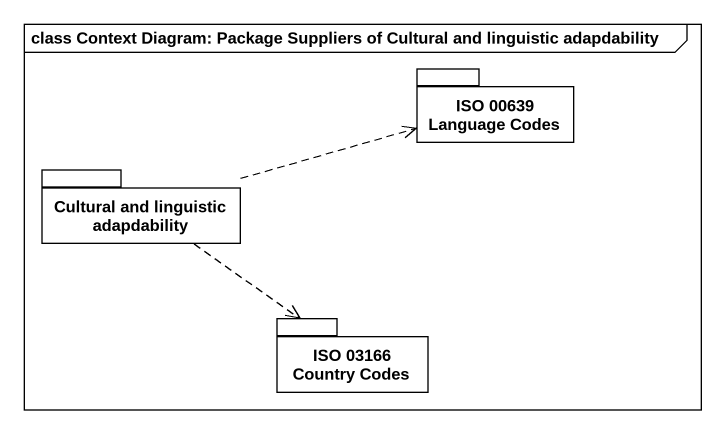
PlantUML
@startuml
mainframe class Context Diagram: Package Suppliers of Cultural and linguistic adapdability
package "ISO 00639 Language Codes" as ISO_00639_Language_Codes {
}
package "Cultural and linguistic adapdability" as Cultural_and_linguistic {
}
package "ISO 03166 Country Codes" as ISO_03166_Country_Codes {
}
Cultural_and_linguistic .right.> ISO_00639_Language_Codes
Cultural_and_linguistic ..> ISO_03166_Country_Codes
@enduml
